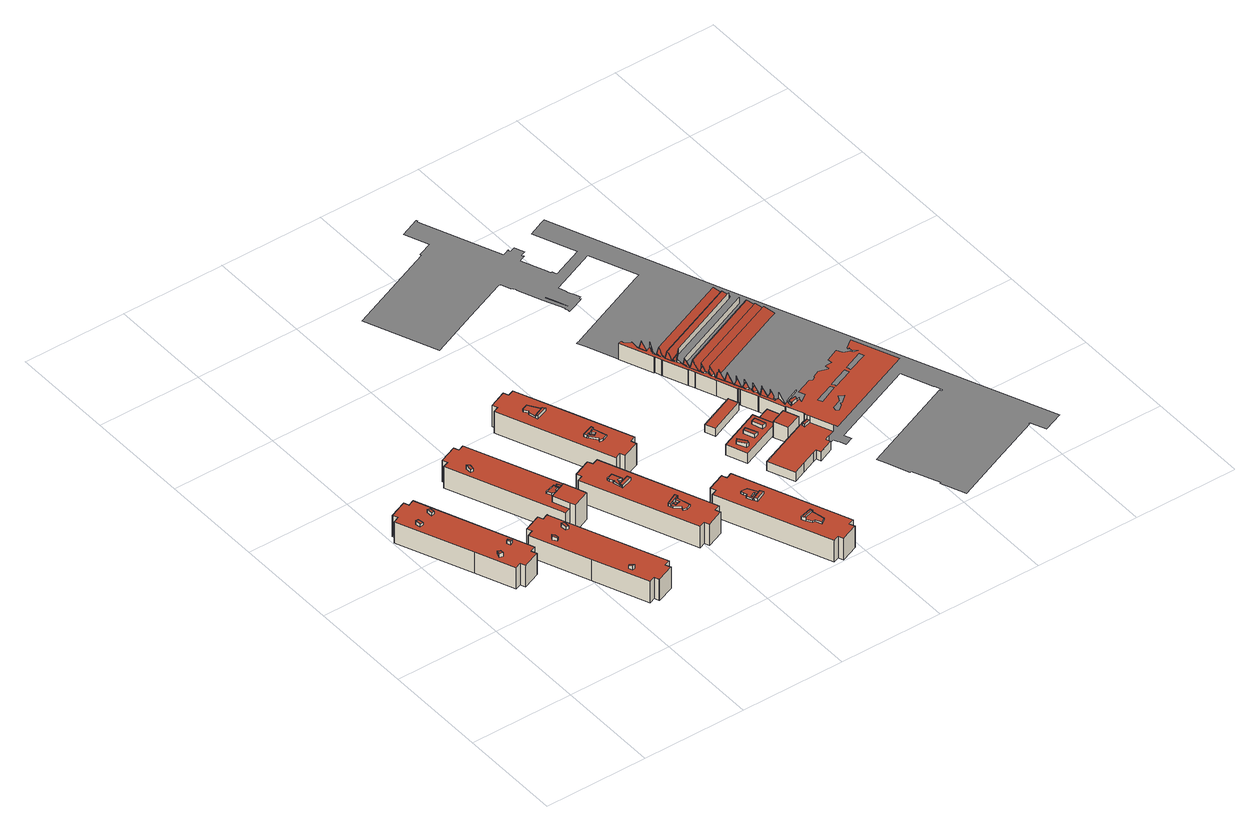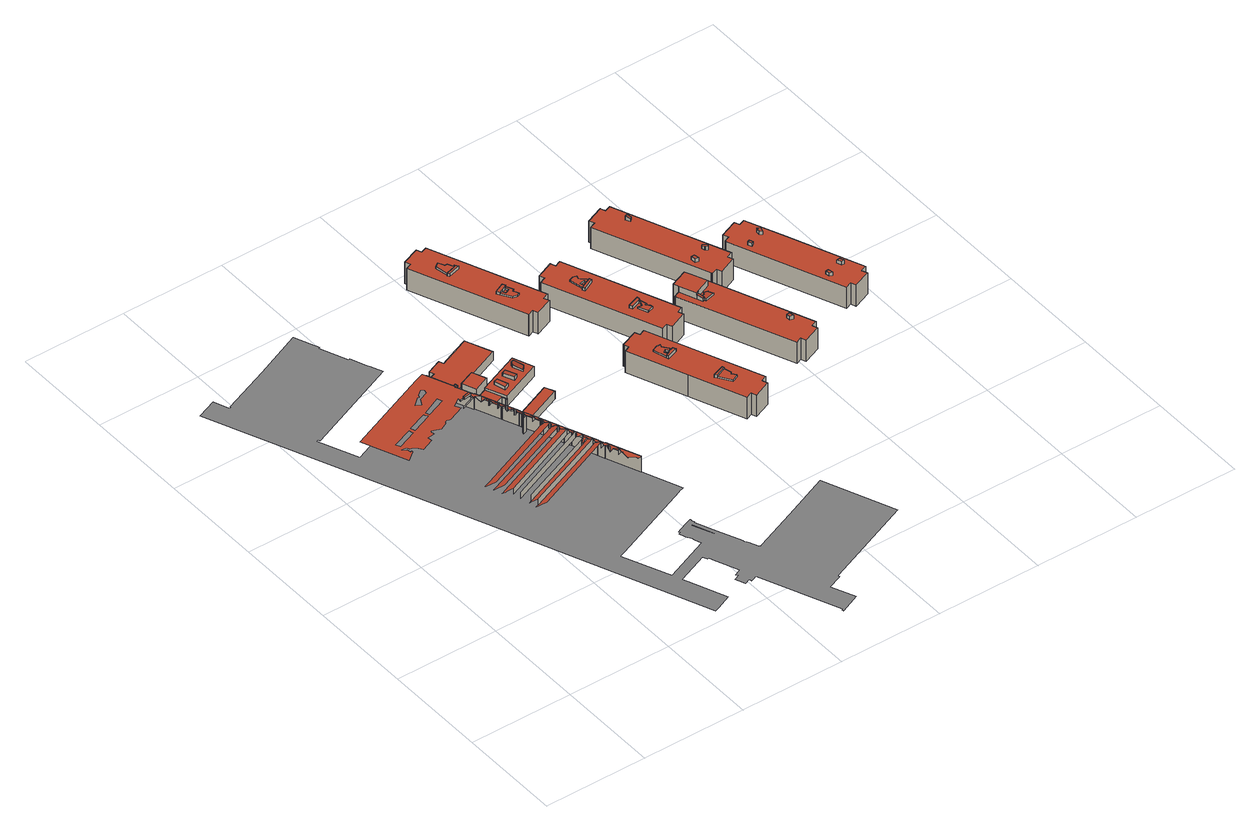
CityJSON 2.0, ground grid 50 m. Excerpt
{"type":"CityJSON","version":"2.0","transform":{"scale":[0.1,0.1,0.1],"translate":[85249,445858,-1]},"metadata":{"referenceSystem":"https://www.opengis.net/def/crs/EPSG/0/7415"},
"CityObjects":{
"building1":{"type":"Building","attributes":{"b3_bouwlagen":4,"b3_dak_type":"multiple horizontal","b3_h_dak_50p":10.69,"b3_h_dak_70p":10.71,"b3_h_dak_max":12.58,"b3_h_dak_min":10.45,"b3_h_maaiveld":-0.528,"b3_kas_warenhuis":false,"b3_mutatie_ahn3_ahn4":false,"b3_opp_buitenmuur":1797,"b3_opp_dak_plat":918.96,"b3_opp_dak_schuin":12.99,"b3_opp_grond":918.96,"b3_opp_scheidingsmuur":0,"b3_reconstructie_onvolledig":false,"b3_rmse_lod12":0.251,"b3_rmse_lod13":0.251,"b3_rmse_lod22":0.147,"b3_val3dity_lod12":"[]","b3_val3dity_lod13":"[]","b3_val3dity_lod22":"[]","b3_volume_lod12":10326.86,"b3_volume_lod13":10326.86,"b3_volume_lod22":10335.75,"geconstateerd":false,"oorspronkelijkbouwjaar":1986,"status":"Pand in gebruik"},"children":["building1-1"]},
"building1-1":{"type":"BuildingPart","parents":["building1"],"geometry":[{"type":"Solid","lod":"2.2","boundaries":[[[[0,1,2,3,4,5,6,7,8,9,10,11,12,13,14]],[[15,4,3,16]],[[17,6,5,18]],[[16,3,2,19]],[[20,7,6,17]],[[18,5,4,15]],[[21,1,0,22]],[[19,2,1,21]],[[22,0,14,23]],[[23,14,13,24]],[[25,26,27,28]],[[29,9,8,30]],[[31,10,9,29]],[[32,11,10,31]],[[30,8,7,20]],[[33,34,35,36]],[[37,38,34,33]],[[39,40,38,37]],[[41,42,43,44]],[[45,46,47,48]],[[49,50,46,45]],[[51,52,42,41]],[[36,35,40,39]],[[44,43,53,54]],[[54,53,52,51]],[[55,56,50,49]],[[48,47,56,55]],[[28,27,57,58]],[[24,13,12,59]],[[59,12,11,32]],[[60,61,26,25]],[[58,57,61,60]],[[36,39,37,33]],[[54,51,41,44]],[[48,55,49,45]],[[59,32,31,29,30,20,17,18,15,16,19,21,22,23,24],[61,57,27,26],[35,34,38,40],[52,53,43,42],[47,46,50,56]],[[58,60,25,28]]]],"semantics":{"surfaces":[{"type":"GroundSurface"},{"type":"WallSurface","on_footprint_edge":true},{"type":"WallSurface","on_footprint_edge":false},{"type":"RoofSurface"}],"values":[[0,1,1,1,1,1,1,1,1,1,2,1,1,1,1,2,2,2,2,2,2,2,2,2,2,2,2,2,1,1,2,2,3,3,3,3,3]]}}]},
"building2":{"type":"Building","attributes":{"b3_bouwlagen":4,"b3_dak_type":"multiple horizontal","b3_h_dak_50p":10.69,"b3_h_dak_70p":10.71,"b3_h_dak_max":12.57,"b3_h_dak_min":10.47,"b3_h_maaiveld":-0.453,"b3_kas_warenhuis":false,"b3_mutatie_ahn3_ahn4":false,"b3_opp_buitenmuur":1774.8,"b3_opp_dak_plat":917.56,"b3_opp_dak_schuin":10.11,"b3_opp_grond":917.55,"b3_opp_scheidingsmuur":0,"b3_reconstructie_onvolledig":false,"b3_rmse_lod12":0.263,"b3_rmse_lod13":0.263,"b3_rmse_lod22":0.189,"b3_val3dity_lod12":"[]","b3_val3dity_lod13":"[]","b3_val3dity_lod22":"[]","b3_volume_lod12":10242.66,"b3_volume_lod13":10242.66,"b3_volume_lod22":10251.38,"geconstateerd":false,"oorspronkelijkbouwjaar":1986,"status":"Pand in gebruik"},"children":["building2-1"]},
"building2-1":{"type":"BuildingPart","parents":["building2"],"geometry":[{"type":"Solid","lod":"2.2","boundaries":[[[[62,63,64,65,66,67,68,69,70,71,72,73,74,75,76,77,78]],[[79,70,69,80]],[[81,66,65,82]],[[83,67,66,81]],[[84,74,73,85]],[[80,69,68,86]],[[86,68,67,83]],[[87,88,89,90]],[[91,63,62,92]],[[92,62,78,93]],[[94,71,70,79]],[[95,77,76,96]],[[97,72,71,94]],[[85,73,72,97]],[[98,75,74,84]],[[96,76,75,98]],[[99,100,101,102]],[[103,104,105,106]],[[107,108,104,103]],[[109,110,108,107]],[[90,89,111,112]],[[113,114,88,87]],[[106,105,100,99]],[[102,101,110,109]],[[115,116,117,118]],[[112,111,114,113]],[[119,120,116,115]],[[121,122,120,119]],[[123,64,63,91]],[[82,65,64,123]],[[93,78,77,95]],[[118,117,122,121]],[[102,109,107,103,106,99]],[[112,113,87,90]],[[93,95,96,98,84,85,97,94,79,80,86,83,81,82,123,91,92],[114,111,89,88],[105,104,108,110,101,100],[122,117,116,120]],[[118,121,119,115]]]],"semantics":{"surfaces":[{"type":"GroundSurface"},{"type":"WallSurface","on_footprint_edge":true},{"type":"WallSurface","on_footprint_edge":false},{"type":"RoofSurface"}],"values":[[0,1,1,1,1,1,1,2,1,1,1,1,1,1,1,1,2,2,2,2,2,2,2,2,2,2,2,2,1,1,1,2,3,3,3,3]]}}]},
"building3":{"type":"Building","attributes":{"b3_bouwlagen":4,"b3_dak_type":"multiple horizontal","b3_h_dak_50p":10.71,"b3_h_dak_70p":10.74,"b3_h_dak_max":14.04,"b3_h_dak_min":5.14,"b3_h_maaiveld":-0.639,"b3_kas_warenhuis":false,"b3_mutatie_ahn3_ahn4":false,"b3_opp_buitenmuur":1923.43,"b3_opp_dak_plat":915.55,"b3_opp_dak_schuin":7.87,"b3_opp_grond":919.39,"b3_opp_scheidingsmuur":0,"b3_reconstructie_onvolledig":false,"b3_rmse_lod12":1.02,"b3_rmse_lod13":1.02,"b3_rmse_lod22":0.258,"b3_val3dity_lod12":"[]","b3_val3dity_lod13":"[]","b3_val3dity_lod22":"[]","b3_volume_lod12":10459.93,"b3_volume_lod13":10459.93,"b3_volume_lod22":10769.71,"geconstateerd":false,"oorspronkelijkbouwjaar":1984,"status":"Pand in gebruik"},"children":["building3-1"]},
"building3-1":{"type":"BuildingPart","parents":["building3"],"geometry":[{"type":"Solid","lod":"2.2","boundaries":[[[[124,125,126,127,128,129,130,131,132,133,134,135,136]],[[137,138,139,140]],[[140,139,141,142]],[[143,132,131,144]],[[145,133,132,143]],[[146,136,135,147]],[[148,149,150,151,152]],[[152,151,153,154]],[[154,153,134,133,145]],[[155,156,157,158,159]],[[144,131,130,156,155]],[[156,130,129,160]],[[142,141,161,162]],[[160,129,128,163]],[[164,127,126,165]],[[163,128,127,164]],[[166,125,124,167]],[[165,126,125,166]],[[167,124,136,146]],[[168,169,138,137]],[[147,135,134,153]],[[159,158,149,148]],[[170,171,172,173]],[[174,175,176,177]],[[158,157,178,179]],[[180,181,182,183]],[[179,178,184,185,186]],[[186,185,171,170]],[[183,182,187,172]],[[173,172,187,150,149]],[[185,184,175,174]],[[188,189,181,180]],[[190,191,189,188]],[[162,161,169,168]],[[177,176,191,190]],[[159,148,152,154,145,143,144,155]],[[173,149,158,179,186,170]],[[177,190,188,180,183,172,171,185,174]],[[162,168,137,140,142]],[[191,176,175,184,178,157,156,160,163,164,165,166,167,146,147,153,151,150,187,182,181,189],[139,138,169,161,141]]]],"semantics":{"surfaces":[{"type":"GroundSurface"},{"type":"WallSurface","on_footprint_edge":false},{"type":"WallSurface","on_footprint_edge":true},{"type":"RoofSurface"}],"values":[[0,1,1,2,2,2,1,1,2,1,2,2,1,2,2,2,2,2,2,1,2,1,1,1,1,1,1,1,1,1,1,1,1,1,1,3,3,3,3,3]]}}]},
"building4":{"type":"Building","attributes":{"b3_bouwlagen":4,"b3_dak_type":"multiple horizontal","b3_h_dak_50p":10.68,"b3_h_dak_70p":10.71,"b3_h_dak_max":12.24,"b3_h_dak_min":5.63,"b3_h_maaiveld":-0.541,"b3_kas_warenhuis":false,"b3_mutatie_ahn3_ahn4":false,"b3_opp_buitenmuur":1826.05,"b3_opp_dak_plat":976.66,"b3_opp_dak_schuin":0,"b3_opp_grond":917.64,"b3_opp_scheidingsmuur":0,"b3_reconstructie_onvolledig":false,"b3_rmse_lod12":0.34,"b3_rmse_lod13":0.34,"b3_rmse_lod22":0.203,"b3_val3dity_lod12":"[]","b3_val3dity_lod13":"[]","b3_val3dity_lod22":"[]","b3_volume_lod12":10319.29,"b3_volume_lod13":10319.29,"b3_volume_lod22":10366.53,"geconstateerd":false,"oorspronkelijkbouwjaar":1984,"status":"Pand in gebruik"},"children":["building4-1"]},
"building4-1":{"type":"BuildingPart","parents":["building4"],"geometry":[{"type":"Solid","lod":"2.2","boundaries":[[[[192,193,194,195,196,197,198,199,200,201,202,203,204,205]],[[206,207,208,209]],[[210,196,195,211]],[[212,193,192,213]],[[214,197,196,210]],[[211,195,194,215]],[[215,194,193,212]],[[213,192,205,216]],[[217,218,219,220]],[[216,205,204,221]],[[222,223,224,225]],[[226,200,199,227]],[[227,199,198,228]],[[229,203,202,230]],[[221,204,203,229]],[[230,202,201,231]],[[231,201,200,226]],[[232,233,234,235]],[[236,237,238,239]],[[240,241,218,217]],[[242,243,241,240]],[[228,198,197,214]],[[244,245,243,242]],[[246,247,248,249]],[[249,248,245,244]],[[235,234,247,246]],[[250,251,220,252]],[[253,254,233,232]],[[255,256,257,258]],[[252,220,219,237,236]],[[239,238,259,260]],[[261,262,263,264]],[[265,266,267,224]],[[268,269,266,265]],[[270,271,272,223,222]],[[264,263,273,274]],[[275,276,269,268]],[[225,224,267,276,275,277]],[[277,275,278,279]],[[209,208,271,270]],[[279,278,280,207,206]],[[223,272,262,261]],[[274,273,256,255]],[[260,259,281,282,283]],[[283,282,251,250]],[[282,281,284,285]],[[285,284,286,287]],[[287,286,254,253]],[[258,257,280,278]],[[228,214,210,211,215,212,213,216,221,229,230,231,226,227],[234,233,254,286,284,281,259,238,237,219,218,241,243,245,248,247],[257,256,273,263,262,272,271,208,207,280]],[[276,267,266,269]],[[279,206,209,270,222,225,277]],[[283,250,252,236,239,260]],[[287,253,232,235,246,249,244,242,240,217,220,251,282,285]],[[258,278,275,268,265,224,223,261,264,274,255]]]],"semantics":{"surfaces":[{"type":"GroundSurface"},{"type":"WallSurface","on_footprint_edge":false},{"type":"WallSurface","on_footprint_edge":true},{"type":"RoofSurface"}],"values":[[0,1,2,2,2,2,2,2,1,2,1,2,2,2,2,2,2,1,1,1,1,2,1,1,1,1,1,1,1,1,1,1,1,1,1,1,1,1,1,1,1,1,1,1,1,1,1,1,1,3,3,3,3,3,3]]}}]},
"building5":{"type":"Building","attributes":{"b3_bouwlagen":4,"b3_dak_type":"multiple horizontal","b3_h_dak_50p":10.66,"b3_h_dak_70p":10.69,"b3_h_dak_max":12.31,"b3_h_dak_min":10.47,"b3_h_maaiveld":-0.693,"b3_kas_warenhuis":false,"b3_mutatie_ahn3_ahn4":false,"b3_opp_buitenmuur":1840.28,"b3_opp_dak_plat":994.14,"b3_opp_dak_schuin":0,"b3_opp_grond":917.1,"b3_opp_scheidingsmuur":0,"b3_reconstructie_onvolledig":false,"b3_rmse_lod12":0.307,"b3_rmse_lod13":0.307,"b3_rmse_lod22":0.123,"b3_val3dity_lod12":"[]","b3_val3dity_lod13":"[]","b3_val3dity_lod22":"[]","b3_volume_lod12":10433.65,"b3_volume_lod13":10433.65,"b3_volume_lod22":10485.83,"geconstateerd":false,"oorspronkelijkbouwjaar":1984,"status":"Pand in gebruik"},"children":["building5-1"]},
"building5-1":{"type":"BuildingPart","parents":["building5"],"geometry":[{"type":"Solid","lod":"2.2","boundaries":[[[[288,289,290,291,292,293,294,295,296,297,298,299,300,301,302]],[[303,293,292,304]],[[305,294,293,303]],[[306,289,288,307]],[[304,292,291,308]],[[308,291,290,309]],[[310,311,312,313]],[[309,290,289,306]],[[307,288,302,314]],[[315,316,317,318]],[[314,302,301,319]],[[320,321,322,323]],[[324,320,325,326]],[[319,301,300,327]],[[327,300,299,328]],[[323,322,329,330]],[[331,295,294,305]],[[332,296,295,331]],[[333,297,296,332]],[[334,298,297,333]],[[335,336,321,320,324]],[[337,338,339,340,341]],[[342,310,338,337]],[[343,344,311,310,342]],[[345,346,347,348]],[[349,350,351,346,345,352]],[[328,299,298,334]],[[326,325,350,349]],[[353,354,355,356]],[[356,355,339,338]],[[357,358,359,360]],[[313,312,358,357]],[[318,317,361,362]],[[352,345,363,364]],[[348,347,365,366]],[[367,368,336,335]],[[366,365,351,350]],[[364,363,369,370]],[[330,329,316,315]],[[370,369,371,368,367]],[[362,361,371,369]],[[360,359,372,373]],[[373,372,354,353]],[[341,340,344,343]],[[328,334,333,332,331,305,303,304,308,309,306,307,314,319,327],[322,321,336,368,371,361,317,316,329],[359,358,312,311,344,340,339,355,354,372]],[[351,365,347,346]],[[370,367,335,324,326,349,352,364]],[[362,369,363,345,348,366,350,325,320,323,330,315,318]],[[373,353,356,338,310,313,357,360]],[[341,343,342,337]]]],"semantics":{"surfaces":[{"type":"GroundSurface"},{"type":"WallSurface","on_footprint_edge":true},{"type":"WallSurface","on_footprint_edge":false},{"type":"RoofSurface"}],"values":[[0,1,1,1,1,1,2,1,1,2,1,2,2,1,1,2,1,1,1,1,2,2,2,2,2,2,1,2,2,2,2,2,2,2,2,2,2,2,2,2,2,2,2,2,3,3,3,3,3,3]]}}]},
"building6":{"type":"Building","attributes":{"b3_bouwlagen":4,"b3_dak_type":"multiple horizontal","b3_h_dak_50p":10.65,"b3_h_dak_70p":10.68,"b3_h_dak_max":12.27,"b3_h_dak_min":2.92,"b3_h_maaiveld":-0.663,"b3_kas_warenhuis":false,"b3_mutatie_ahn3_ahn4":false,"b3_opp_buitenmuur":1831.66,"b3_opp_dak_plat":992.49,"b3_opp_dak_schuin":0,"b3_opp_grond":916.68,"b3_opp_scheidingsmuur":0,"b3_reconstructie_onvolledig":false,"b3_rmse_lod12":0.464,"b3_rmse_lod13":0.464,"b3_rmse_lod22":0.385,"b3_val3dity_lod12":"[]","b3_val3dity_lod13":"[]","b3_val3dity_lod22":"[]","b3_volume_lod12":10391.63,"b3_volume_lod13":10391.63,"b3_volume_lod22":10436.65,"geconstateerd":false,"oorspronkelijkbouwjaar":1984,"status":"Pand in gebruik"},"children":["building6-1"]},
"building6-1":{"type":"BuildingPart","parents":["building6"],"geometry":[{"type":"Solid","lod":"2.2","boundaries":[[[[374,375,376,377,378,379,380,381,382,383,384,385,386,387]],[[388,375,374,389]],[[390,376,375,388]],[[391,380,379,392]],[[393,378,377,394]],[[392,379,378,393]],[[394,377,376,390]],[[389,374,387,395]],[[396,385,384,397]],[[398,382,381,399]],[[400,383,382,398]],[[401,402,403,404]],[[405,406,407,408]],[[397,384,383,400]],[[409,410,411,412]],[[413,414,415,406,405]],[[404,403,415,414]],[[416,417,418,419]],[[420,421,417,416]],[[422,423,414,413]],[[424,425,402,401]],[[426,427,425,424]],[[428,429,430,431]],[[432,433,434,435]],[[436,437,438,439]],[[419,418,437,436]],[[440,441,442,443]],[[408,407,444,445]],[[446,447,423,422]],[[445,444,448,447,446]],[[449,386,385,396]],[[395,387,386,449]],[[450,439,438,410,409]],[[451,440,439,450]],[[412,411,429,428,452]],[[452,428,453,454]],[[454,453,455,441,440,451]],[[456,457,458,459]],[[443,442,460,461]],[[461,460,455,453]],[[447,448,427,426]],[[459,458,421,420]],[[399,381,380,391]],[[431,430,433,432]],[[435,434,457,456]],[[445,446,422,413,405,408]],[[454,451,450,409,412,452]],[[455,460,442,441]],[[447,426,424,401,404,414,423]],[[399,391,392,393,394,390,388,389,395,449,396,397,400,398],[448,444,407,406,415,403,402,425,427],[457,434,433,430,429,411,410,438,437,418,417,421,458]],[[435,456,459,420,416,419,436,439,440,443,461,453,428,431,432]]]],"semantics":{"surfaces":[{"type":"GroundSurface"},{"type":"WallSurface","on_footprint_edge":true},{"type":"WallSurface","on_footprint_edge":false},{"type":"RoofSurface"}],"values":[[0,1,1,1,1,1,1,1,1,1,1,2,2,1,2,2,2,2,2,2,2,2,2,2,2,2,2,2,2,2,1,1,2,2,2,2,2,2,2,2,2,2,1,2,2,3,3,3,3,3,3]]}}]},
"building7":{"type":"Building","attributes":{"b3_dak_type":"slanted","b3_h_dak_50p":9.5,"b3_h_dak_70p":16.16,"b3_h_dak_max":95.53,"b3_h_dak_min":0,"b3_h_maaiveld":-0.699,"b3_kas_warenhuis":false,"b3_mutatie_ahn3_ahn4":false,"b3_opp_buitenmuur":37404.99,"b3_opp_dak_plat":9185.78,"b3_opp_dak_schuin":8436.25,"b3_opp_grond":14200.08,"b3_opp_scheidingsmuur":0,"b3_reconstructie_onvolledig":false,"b3_rmse_lod12":20.87,"b3_rmse_lod13":2.45,"b3_rmse_lod22":0.759,"b3_val3dity_lod12":"[]","b3_val3dity_lod13":"[]","b3_val3dity_lod22":"[303]","b3_volume_lod12":239375.83,"b3_volume_lod13":277302.59,"b3_volume_lod22":269147.59,"geconstateerd":false,"oorspronkelijkbouwjaar":1972,"status":"Pand in gebruik"},"children":["building7-1"]},
"building7-1":{"type":"BuildingPart","parents":["building7"],"geometry":[{"type":"MultiSurface","lod":"2.2","boundaries":[[[462,463,464,465]],[[465,464,466,467]],[[467,466,468,469]],[[470,471,463,462]],[[469,468,472,473]],[[473,472,474,475]],[[476,470,462,465,467,469,473,475,477,478,479,480,481,482,483]],[[475,474,484,477]],[[485,486,487,488]],[[488,487,489,490]],[[490,489,491,492]],[[492,491,493,494]],[[495,496,497]],[[498,499,500,501]],[[501,500,502]],[[499,503,497]],[[494,493,504,505]],[[506,507,498,501,502,508]],[[507,509,503,499,498]],[[510,511,512]],[[513,514,512]],[[505,504,515,516]],[[517,518,514,513]],[[519,520,521,522]],[[523,524,520,519]],[[525,526,511,510]],[[516,515,527,528]],[[524,529,518,517]],[[522,521,530,531]],[[528,527,532,533]],[[534,535,536]],[[537,538,536]],[[538,539,540]],[[523,519,522,531,541]],[[542,535,534]],[[531,530,543,544]],[[544,543,540]],[[545,507,506]],[[546,547,526,525]],[[548,542,549]],[[541,550,529,524,523]],[[533,532,551,552]],[[553,554,547,546]],[[535,542,555,556,537,536]],[[557,558,559,560]],[[560,559,561,562]],[[556,563,539,538,537]],[[555,542,548]],[[477,484,564,478]],[[565,562,561,566]],[[567,568,569]],[[570,571,568,567]],[[572,573,554,553]],[[574,575,571,570]],[[576,577,578]],[[579,580,581]],[[582,556,555]],[[580,579,583]],[[552,551,584,585]],[[575,586,566]],[[587,588,583]],[[589,578,590]],[[589,591,574,570,567,569,581,580,583,588,592,593,576,578]],[[594,595,587]],[[557,560,562,596]],[[591,597,586,575,574]],[[598,599,600,601]],[[602,603,595,594]],[[601,600,604,605]],[[606,602,599,598]],[[478,564,607,479]],[[588,587,592]],[[608,591,589]],[[585,584,609,610]],[[605,604,611,612]],[[612,613,606,598,601,605]],[[614,483,482,615]],[[610,609,616,617]],[[617,616,618,619]],[[593,620,577,576]],[[621,622,623,624]],[[625,626,627]],[[613,628,603,602,606]],[[619,618,629,630]],[[631,627,632,633]],[[634,635,622,621]],[[624,623,636,637]],[[612,611,638]],[[637,636,626,625]],[[634,621,624,637,639,640]],[[633,632,641,642]],[[642,641,643]],[[596,644,558,557]],[[640,638,635,634]],[[645,646,627,631]],[[647,596,562,565]],[[630,629,648,649]],[[650,651,652,653]],[[649,648,651,650]],[[645,631,633,642,643,654,655]],[[642,641,656,657,658]],[[657,656,659]],[[639,660,638,640]],[[661,662,663,659]],[[664,665,628,613]],[[666,661,667,668]],[[658,657,669]],[[668,667,670,671]],[[671,670,672]],[[653,652,673,674]],[[675,676,660,639]],[[658,669,677,642]],[[655,678,646,645]],[[679,655,654]],[[680,681,682,683]],[[677,684,641,642]],[[671,685,666,668]],[[615,482,481,686]],[[686,687,614,615]],[[687,476,483,614]],[[688,689,681,680]],[[689,690,691]],[[685,692,662,661,666]],[[693,694,678,655,679]],[[683,682,695,696]],[[659,663,697,698]],[[680,683,696,699,688]],[[700,701,702,703]],[[699,704,690,689,688]],[[705,706,707]],[[708,677,669]],[[674,673,709,710]],[[703,711,712]],[[696,695,713]],[[714,715,702,701]],[[712,711,716]],[[712,717,700,703]],[[718,713,715,714]],[[719,698,697,692,685]],[[717,720,701,700]],[[714,701,720,721,718]],[[710,709,722,723]],[[724,725,726,727]],[[728,729,730]],[[731,732,706,705]],[[733,734,704,699]],[[725,724,735]],[[736,728,730,731,705,737,725,735]],[[738,470,476,687,739]],[[721,740,713,718]],[[723,722,471,470,738]],[[739,687,686,741]],[[742,721,720,717]],[[736,743,729,728]],[[744,731,730]],[[741,686,481,480,745]],[[746,747,732,731,744]],[[727,726,748]],[[749,750,747,746]],[[751,752,753,754]],[[755,756,743,736]],[[757,758,759]],[[760,761,762,752,751]],[[763,764,762,761]],[[765,760,751,754,766]],[[754,753,767,768,766]],[[765,769,761,760]],[[766,768,769,765]],[[542,534,536,538,540,543,530,521,520,524,517,513,512,511,526,547,554,573,508,502,500,499,497,496,770,771,772,773,774,775,776,777,778,485,488,490,492,494,505,516,528,533,552,585,610,617,619,630,649,650,653,674,710,723,738,739,741,745,779,780,781,782,783,784,785,786,787,788,789,790,791,792,793,794,795,796,797,798,799,800,801,802,803,804,805,806,807,808,809,810,811,812,813,814,815,816,817,818,767,753,752,762,764,759,758,748,726,725,737,705,707,716,711,703,702,715,713,695,682,681,689,691,672,670,667,661,659,656,641,632,627,626,636,623,622,635,638,611,604,600,599,602,594,587,583,579,581,569,568,571,575,566,561,559,558,549],[819,820,821,822,823,824,825,826,827],[828,829,830,831],[832,833,834,835,836],[837,838,839,840,841,842,843]],[[768,767,818,844]],[[845,846,764,763]],[[847,848,849,850,851,852,853,854,855,856,857,858,859,860,861,862,863,864,865,866,867,868,869,870,871,872,873,874,875,876,877,878,879,880,881,882,883,884,885,886,607,564,484,474,472,468,466,464,463,471,722,709,673,652,651,648,629,618,616,609,584,551,532,527,515,504,493,491,489,487,486,887,888,889,890,891,892,893,894,895,896,897,898,899,900,901,902,903,904,905,906,907,908,909,910,911,912,913,914,915,916,917,918,919,920,921,922,923,924,925,926,927,928,929,930,931,932,933,934,935,936,937,938,939,940,941,942,943,944,945,946,947,948,949,950,951,952,953,954,955,956,957,958,959,960,961],[962,963,964,965,966],[697,663,662,692]],[[967,968,969,675,639,637,625,627,646,678,694,970]],[[971,972,563,556,582]],[[973,974,620,593]],[[664,613,612,638,660,676,975,976,977,978]],[[979,980,644,596,647]],[[981,982,983,541,531,544,540,539,563,972,984]],[[985,986,987,971,582,555,548,549,558,644,980]],[[988,989,990,597,591,608]],[[991,992,993,994,973,593,592,587,595,603,628,665,995,996]]],"semantics":{"surfaces":[{"type":"WallSurface","on_footprint_edge":true},{"type":"RoofSurface"},{"type":"WallSurface","on_footprint_edge":false},{"type":"GroundSurface"}],"values":[0,0,0,0,0,0,1,0,0,0,0,0,2,2,2,2,0,1,2,2,2,0,2,2,2,2,0,2,2,0,2,2,2,1,2,2,2,2,2,2,2,0,2,1,2,2,2,2,0,2,2,2,2,2,2,2,2,2,0,2,2,2,1,2,1,2,2,2,2,2,0,2,2,0,2,1,2,0,0,2,2,2,2,0,2,2,2,2,2,1,2,2,2,2,2,2,0,0,0,1,2,2,2,0,2,2,2,2,2,0,2,1,2,2,2,2,1,2,1,2,2,2,0,2,2,0,1,2,2,2,2,0,2,2,2,2,1,2,0,2,1,0,2,2,2,2,2,1,2,2,0,2,2,2,2,2,2,2,2,2,2,2,2,2,1,2,2,2,1,2,2,3,1,2,2,1,2,1,1,2,1]}}]},
"building8":{"type":"Building","attributes":{"b3_dak_type":"multiple horizontal","b3_h_dak_50p":4.63,"b3_h_dak_70p":4.66,"b3_h_dak_max":6.61,"b3_h_dak_min":3.1,"b3_h_maaiveld":-0.775,"b3_kas_warenhuis":false,"b3_mutatie_ahn3_ahn4":false,"b3_opp_buitenmuur":485.45,"b3_opp_dak_plat":322.28,"b3_opp_dak_schuin":12.74,"b3_opp_grond":291.75,"b3_opp_scheidingsmuur":0,"b3_reconstructie_onvolledig":false,"b3_rmse_lod12":0.915,"b3_rmse_lod13":0.915,"b3_rmse_lod22":0.319,"b3_val3dity_lod12":"[]","b3_val3dity_lod13":"[]","b3_val3dity_lod22":"[]","b3_volume_lod12":1584.97,"b3_volume_lod13":1584.97,"b3_volume_lod22":1556.72,"geconstateerd":false,"oorspronkelijkbouwjaar":1969,"status":"Pand in gebruik"},"children":["building8-1"]},
"building8-1":{"type":"BuildingPart","parents":["building8"],"geometry":[{"type":"Solid","lod":"2.2","boundaries":[[[[997,998,999,1000,1001,1002,1003,1004,1005,1006]],[[1007,998,997,1008]],[[1008,997,1006,1009]],[[1009,1006,1005,1010]],[[1011,1001,1000,1012]],[[1010,1005,1004,1013]],[[1013,1004,1003,1014]],[[1015,1016,1017,1018]],[[1014,1003,1002,1019]],[[1020,1019,1002,1001,1011]],[[1012,1000,999,1021,1022]],[[1021,999,998,1007]],[[1023,1024,1025,1026]],[[1027,1028,1029,1030]],[[1031,1032,1033,1034]],[[1018,1017,1032,1031]],[[1030,1029,1024,1023]],[[1026,1025,1028,1027]],[[1035,1036,1037,1038]],[[1039,1040,1041,1042]],[[1038,1037,1040,1039]],[[1034,1033,1016,1015]],[[1042,1041,1043,1044]],[[1044,1043,1036,1035]],[[1022,1021,1019,1020]],[[1022,1020,1011,1012],[1028,1025,1024,1029],[1033,1032,1017,1016],[1041,1040,1037,1036,1043]],[[1026,1027,1030,1023]],[[1034,1015,1018,1031]],[[1044,1035,1038,1039,1042]],[[1019,1021,1007,1008,1009,1010,1013,1014]]]],"semantics":{"surfaces":[{"type":"GroundSurface"},{"type":"WallSurface","on_footprint_edge":true},{"type":"WallSurface","on_footprint_edge":false},{"type":"RoofSurface"}],"values":[[0,1,1,1,1,1,1,2,1,1,1,1,2,2,2,2,2,2,2,2,2,2,2,2,2,3,3,3,3,3]]}}]},
"building9":{"type":"Building","attributes":{"b3_dak_type":"horizontal","b3_h_dak_50p":3.35,"b3_h_dak_70p":3.38,"b3_h_dak_max":3.59,"b3_h_dak_min":3.19,"b3_h_maaiveld":-0.722,"b3_kas_warenhuis":false,"b3_mutatie_ahn3_ahn4":false,"b3_opp_buitenmuur":194.46,"b3_opp_dak_plat":93.61,"b3_opp_dak_schuin":0,"b3_opp_grond":93.74,"b3_opp_scheidingsmuur":0,"b3_reconstructie_onvolledig":false,"b3_rmse_lod12":0.0758,"b3_rmse_lod13":0.0758,"b3_rmse_lod22":0.075,"b3_val3dity_lod12":"[]","b3_val3dity_lod13":"[]","b3_val3dity_lod22":"[]","b3_volume_lod12":384.15,"b3_volume_lod13":384.15,"b3_volume_lod22":383.37,"geconstateerd":false,"oorspronkelijkbouwjaar":1995,"status":"Pand in gebruik"},"children":["building9-1"]},
"building9-1":{"type":"BuildingPart","parents":["building9"],"geometry":[{"type":"Solid","lod":"2.2","boundaries":[[[[1045,1046,1047,1048,1049,1050]],[[1051,1047,1046,1052]],[[1053,1050,1049,1054]],[[1055,1045,1050,1053]],[[1056,1048,1047,1051]],[[1054,1049,1048,1056]],[[1052,1046,1045,1055]],[[1052,1055,1053,1054,1056,1051]]]],"semantics":{"surfaces":[{"type":"GroundSurface"},{"type":"WallSurface","on_footprint_edge":true},{"type":"RoofSurface"}],"values":[[0,1,1,1,1,1,1,2]]}}]},
"building10":{"type":"Building","attributes":{"b3_dak_type":"multiple horizontal","b3_h_dak_50p":7.56,"b3_h_dak_70p":7.57,"b3_h_dak_max":7.64,"b3_h_dak_min":-0.43,"b3_h_maaiveld":-0.66,"b3_kas_warenhuis":false,"b3_mutatie_ahn3_ahn4":false,"b3_opp_buitenmuur":251.62,"b3_opp_dak_plat":58.45,"b3_opp_dak_schuin":0,"b3_opp_grond":58.45,"b3_opp_scheidingsmuur":0,"b3_reconstructie_onvolledig":false,"b3_rmse_lod12":1.16,"b3_rmse_lod13":1.16,"b3_rmse_lod22":1.16,"b3_val3dity_lod12":"[]","b3_val3dity_lod13":"[]","b3_val3dity_lod22":"[]","b3_volume_lod12":480.77,"b3_volume_lod13":480.77,"b3_volume_lod22":480.24,"geconstateerd":false,"oorspronkelijkbouwjaar":1972,"status":"Pand in gebruik"},"children":["building10-1"]},
"building10-1":{"type":"BuildingPart","parents":["building10"],"geometry":[{"type":"Solid","lod":"2.2","boundaries":[[[[1057,1058,1059,1060]],[[1061,1059,1058,1062]],[[1063,1060,1059,1061]],[[1064,1057,1060,1063]],[[1062,1058,1057,1064]],[[1062,1064,1063,1061]]]],"semantics":{"surfaces":[{"type":"GroundSurface"},{"type":"WallSurface","on_footprint_edge":true},{"type":"RoofSurface"}],"values":[[0,1,1,1,1,2]]}}]}
},
"vertices":[
[336,706,5],[346,681,5],[263,647,5],[252,671,5],[224,660,5],[148,842,5],[4,1189,5],[33,1201,5],[23,1225,5],[106,1260,5],[116,1236,5],[145,1248,5],[363,720,5],[361,720,5],[362,717,5],[224,660,117],[252,671,117],[4,1189,117],[148,842,117],[263,647,117],[33,1201,117],[346,681,117],[336,706,117],[362,717,117],[361,720,117],[159,1149,135],[159,1149,117],[145,1154,117],[145,1154,135],[106,1260,117],[23,1225,117],[116,1236,117],[145,1248,117],[225,749,138],[225,749,117],[227,767,117],[227,767,135],[208,754,135],[208,754,117],[216,777,132],[216,777,117],[285,804,133],[285,804,117],[293,788,117],[293,788,135],[78,1123,136],[78,1123,117],[64,1124,117],[64,1124,137],[86,1100,132],[86,1100,117],[295,810,132],[295,810,117],[304,793,117],[304,793,135],[68,1098,132],[68,1098,117],[147,1126,117],[147,1126,132],[363,720,117],[162,1129,132],[162,1129,117],
[717,309,5],[727,284,5],[644,250,5],[643,253,5],[642,253,5],[633,274,5],[605,262,5],[499,518,5],[386,792,5],[414,804,5],[404,828,5],[487,862,5],[497,838,5],[525,850,5],[527,843,5],[528,843,5],[745,320,5],[386,792,117],[499,518,117],[642,253,117],[643,253,117],[633,274,117],[497,838,117],[487,862,117],[605,262,117],[592,363,138],[592,363,117],[605,367,117],[605,367,138],[727,284,117],[717,309,117],[745,320,117],[414,804,117],[528,843,117],[527,843,117],[404,828,117],[525,850,117],[460,692,132],[460,692,117],[467,698,117],[467,698,132],[451,721,137],[451,721,117],[446,711,117],[446,711,136],[460,713,135],[460,713,117],[462,713,135],[462,713,117],[593,389,117],[593,389,129],[584,381,130],[584,381,117],[525,755,138],[525,755,117],[526,727,117],[526,727,133],[541,752,136],[541,752,117],[541,726,132],[541,726,117],[644,250,117],
[402,1354,4],[392,1379,4],[476,1413,4],[486,1389,4],[514,1401,4],[734,871,4],[706,859,4],[705,859,4],[715,834,4],[632,800,4],[621,824,4],[593,813,4],[374,1343,4],[452,1270,135],[452,1270,117],[437,1276,117],[437,1276,138],[437,1247,117],[437,1247,132],[715,834,147],[705,859,147],[632,800,147],[374,1343,117],[593,813,117],[660,931,148],[660,931,138],[660,931,117],[589,901,117],[589,901,148],[621,824,117],[621,824,147],[706,859,147],[706,859,117],[674,937,117],[674,937,138],[674,937,148],[734,871,117],[451,1248,117],[451,1248,131],[514,1401,117],[486,1389,117],[476,1413,117],[392,1379,117],[402,1354,117],[452,1250,131],[452,1250,117],[654,950,134],[654,950,129],[655,948,129],[655,948,134],[652,971,128],[652,971,117],[604,958,117],[604,958,126],[662,965,117],[662,965,132],[633,931,128],[633,931,117],[639,943,117],[639,943,128],[653,960,117],[653,960,128],[653,960,132],[655,948,117],[614,935,127],[614,935,117],[616,938,127],[616,938,117],
[1086,462,5],[1096,437,5],[1013,403,5],[1003,427,5],[974,415,5],[755,945,5],[783,957,5],[773,981,5],[856,1016,5],[856,1014,5],[857,1014,5],[867,992,5],[895,1003,5],[1115,473,5],[1010,613,132],[1010,613,117],[1003,625,117],[1003,625,131],[974,415,117],[1003,427,117],[1096,437,117],[1086,462,117],[755,945,117],[1013,403,117],[1115,473,117],[859,847,126],[859,847,117],[869,806,117],[869,806,124],[895,1003,117],[954,587,132],[954,587,124],[970,594,124],[970,594,132],[856,1016,117],[773,981,117],[783,957,117],[867,992,117],[857,1014,117],[856,1014,117],[900,841,125],[900,841,117],[882,886,117],[882,886,126],[871,797,132],[871,797,117],[926,817,117],[926,817,132],[867,846,125],[867,846,117],[867,849,125],[867,849,117],[855,863,126],[855,863,117],[876,884,126],[876,884,117],[852,876,117],[852,876,126],[872,815,132],[872,815,125],[869,806,132],[881,844,125],[881,844,117],[997,533,126],[997,533,117],[1018,541,117],[1018,541,127],[919,832,117],[919,832,132],[959,575,124],[959,575,117],[986,553,117],[986,553,126],[973,577,125],[973,577,117],[970,594,116],[997,583,125],[997,583,116],[950,598,132],[950,598,117],[954,587,117],[981,536,117],[981,536,126],[990,603,124],[990,603,116],[990,603,132],[1004,610,124],[1004,610,132],[1004,610,117],[877,817,117],[877,817,124],[877,817,132],[877,818,117],[877,818,125],[873,820,117],[873,820,125],
[772,1507,3],[762,1532,3],[845,1566,3],[855,1542,3],[884,1553,3],[989,1298,3],[1103,1024,3],[1075,1012,3],[1083,992,3],[1082,991,3],[1084,987,3],[1002,953,3],[991,977,3],[963,965,3],[744,1495,3],[989,1298,117],[884,1553,117],[1103,1024,117],[762,1532,117],[772,1507,117],[855,1542,117],[845,1566,117],[905,1385,125],[905,1385,117],[868,1440,117],[868,1440,126],[744,1495,117],[971,1086,126],[971,1086,117],[989,1084,117],[989,1084,126],[963,965,117],[946,1136,125],[946,1136,117],[948,1133,117],[948,1133,125],[946,1136,132],[959,1142,125],[959,1142,132],[991,977,117],[1002,953,117],[976,1097,117],[976,1097,126],[1075,1012,117],[1083,992,117],[1082,991,117],[1084,987,117],[940,1150,132],[940,1150,117],[855,1361,132],[855,1361,125],[855,1361,117],[857,1352,117],[857,1352,132],[905,1385,132],[914,1372,132],[914,1372,117],[975,1148,125],[975,1148,116],[987,1133,116],[987,1133,126],[962,1138,132],[962,1138,125],[962,1138,116],[975,1148,132],[852,1404,126],[852,1404,117],[846,1397,117],[846,1397,126],[839,1428,127],[839,1428,117],[839,1425,117],[839,1425,126],[1013,1094,117],[1013,1094,126],[976,1150,125],[976,1150,132],[973,1122,116],[973,1122,126],[991,1169,132],[991,1169,117],[994,1158,125],[994,1158,132],[994,1158,117],[837,1423,117],[837,1423,127],
[1495,75,3],[1467,64,3],[1477,39,3],[1394,5,3],[1384,29,3],[1355,18,3],[1136,547,3],[1165,559,3],[1154,584,3],[1237,618,3],[1238,615,3],[1247,594,3],[1274,605,3],[1276,605,3],[1467,64,117],[1495,75,117],[1477,39,117],[1136,547,116],[1355,18,116],[1384,29,116],[1394,5,116],[1276,605,117],[1247,594,117],[1238,615,117],[1154,584,116],[1165,559,116],[1237,618,117],[1380,132,126],[1380,132,116],[1401,146,117],[1401,146,126],[1392,211,131],[1392,211,117],[1388,221,117],[1388,221,131],[1256,400,132],[1256,400,116],[1304,422,117],[1304,422,131],[1389,210,131],[1389,210,124],[1389,210,117],[1245,422,124],[1245,422,116],[1245,421,116],[1245,421,124],[1234,447,125],[1234,447,116],[1342,195,131],[1342,195,124],[1365,160,125],[1365,160,116],[1354,160,125],[1354,160,116],[1294,437,124],[1294,437,117],[1265,484,117],[1265,484,125],[1242,487,125],[1242,487,117],[1232,482,116],[1232,482,126],[1246,420,124],[1246,420,116],[1248,415,116],[1248,415,124],[1256,419,124],[1256,419,116],[1250,437,116],[1250,437,125],[1329,204,116],[1329,204,131],[1339,187,132],[1339,187,124],[1339,187,116],[1274,605,117],[1248,415,131],[1256,419,131],[1294,437,131],[1279,430,124],[1279,430,131],[1279,430,116],[1236,469,125],[1236,469,116],[1243,455,116],[1243,455,125],[1273,448,116],[1273,448,124],
[1484,640,50],[1484,640,3],[1535,515,3],[1535,515,50],[1595,540,3],[1595,540,50],[1666,569,3],[1666,569,50],[1761,755,50],[1761,755,3],[1687,578,3],[1687,578,50],[1696,556,3],[1696,556,50],[1766,743,50],[1768,585,50],[1759,608,50],[1780,616,50],[1813,630,50],[1771,731,50],[1738,721,50],[1736,734,50],[1768,585,3],[1427,1559,86],[1427,1559,3],[1491,1404,3],[1491,1404,86],[1493,1405,3],[1493,1405,86],[1506,1372,3],[1506,1372,86],[1505,1372,3],[1505,1372,86],[1473,1494,89],[1473,1494,86],[1474,1491,86],[1476,1486,89],[1476,1486,86],[1475,1485,86],[1475,1485,87],[1487,1455,86],[1476,1486,82],[1552,1257,3],[1552,1257,86],[1489,1486,109],[1489,1491,112],[1488,1453,86],[1489,1491,82],[1500,1426,94],[1500,1426,86],[1504,1415,86],[1505,1414,86],[1505,1414,85],[1553,1258,3],[1553,1258,86],[1509,1413,86],[1509,1413,83],[1511,1398,87],[1511,1398,86],[1513,1393,86],[1513,1393,87],[1509,1412,92],[1509,1412,86],[1504,1440,103],[1504,1440,86],[1566,1227,3],[1566,1227,85],[1509,1412,82],[1519,1387,86],[1519,1387,92],[1565,1227,3],[1565,1227,85],[1523,1369,86],[1523,1369,85],[1523,1370,86],[1522,1373,87],[1522,1373,86],[1522,1373,82],[1522,1379,86],[1521,1416,113],[1534,1341,86],[1521,1385,86],[1521,1385,91],[1489,1491,113],[1504,1442,105],[1504,1442,86],[1534,1341,87],[1535,1340,86],[1521,1416,82],[1602,1136,3],[1602,1136,85],[1506,1444,106],[1506,1444,86],[1536,1369,105],[1535,1378,110],[1537,1341,92],[1537,1341,86],[1538,1333,86],[1538,1333,92],[1544,1324,86],[1544,1324,92],[1535,1378,82],[1759,608,3],[1544,1324,102],[1556,1305,86],[1561,1282,89],[1561,1282,86],[1559,1280,86],[1555,1296,90],[1555,1296,86],[1512,1463,117],[1512,1463,86],[1560,1298,98],[1560,1298,86],[1568,1264,88],[1568,1264,86],[1566,1267,88],[1576,1240,86],[1576,1240,85],[1569,1256,86],[1535,1378,112],[1579,1233,86],[1641,1042,3],[1641,1042,85],[1560,1298,80],[1582,1226,85],[1582,1226,86],[1567,1286,101],[1566,1267,89],[1564,1300,106],[1583,1260,109],[1584,1270,116],[1583,1224,85],[1583,1224,84],[1579,1359,95],[1564,1300,80],[1588,1213,87],[1588,1213,85],[1588,1212,85],[1588,1212,87],[1586,1223,85],[1586,1223,83],[1590,1207,85],[1590,1207,87],[1586,1223,91],[1780,616,3],[1564,1300,112],[1643,1042,3],[1643,1042,85],[1598,1200,85],[1598,1200,94],[1599,1221,108],[1736,734,62],[1738,721,62],[1647,1032,3],[1647,1032,85],[1646,1032,3],[1646,1032,85],[1584,1270,86],[1604,1176,88],[1604,1176,85],[1606,1171,85],[1606,1171,88],[1612,1151,86],[1612,1151,85],[1613,1150,85],[1599,1221,78],[1677,957,3],[1677,957,85],[1613,1150,86],[1628,1113,85],[1628,1113,86],[1605,1191,99],[1605,1191,85],[1613,1164,85],[1613,1164,95],[1607,1192,85],[1614,1185,109],[1607,1192,102],[1629,1113,85],[1629,1113,88],[1628,1116,88],[1579,1359,86],[1623,1155,104],[1623,1155,85],[1579,1359,116],[1678,957,3],[1678,957,85],[1680,952,85],[1680,952,3],[1679,952,3],[1679,952,85],[1629,1130,97],[1629,1149,109],[1644,1077,85],[1644,1077,86],[1644,1077,87],[1644,1075,85],[1614,1185,78],[1646,1071,85],[1646,1071,3],[1644,1075,3],[1600,1233,116],[1600,1233,86],[1646,1071,87],[1656,1047,85],[1656,1047,86],[1645,1102,103],[1659,1039,85],[1659,1039,86],[1659,1038,85],[1727,836,3],[1727,836,84],[1615,1195,116],[1615,1195,85],[1646,1120,115],[1629,1149,79],[1629,1149,110],[1664,1027,86],[1664,1027,85],[1665,1024,85],[1665,1024,86],[1646,1120,85],[1661,1072,108],[1771,731,63],[1766,743,62],[1663,1037,90],[1663,1037,85],[1663,1037,84],[1660,1038,85],[1661,1072,3],[1630,1157,116],[1630,1157,85],[1675,1013,85],[1675,1013,94],[1662,1082,3],[1662,1082,85],[1676,1034,108],[1680,998,93],[1680,998,89],[1680,998,85],[1680,988,85],[1676,1034,78],[1692,958,85],[1692,958,81],[1690,962,85],[1646,1120,116],[1730,837,3],[1730,837,84],[1690,977,85],[1690,977,95],[1683,1003,85],[1681,1003,89],[1681,1003,85],[1690,963,85],[1691,997,109],[1683,1003,89],[1662,1082,116],[1691,997,89],[1691,1007,89],[1764,756,3],[1764,756,84],[1716,900,95],[1716,900,85],[1719,893,85],[1719,893,89],[1707,927,89],[1707,927,85],[1706,948,101],[1706,966,110],[1706,966,83],[1676,1045,115],[1676,1045,85],[1721,907,98],[1722,924,110],[1693,955,85],[1761,755,84],[1766,743,84],[1691,1007,85],[1771,731,84],[1691,1007,115],[1722,924,79],[1706,966,113],[1813,630,84],[1707,966,113],[1707,966,83],[1738,895,85],[1707,970,115],[1707,970,85],[1750,827,99],[1750,827,84],[1754,829,84],[1754,829,100],[1723,932,115],[1723,932,85],[1738,894,115],[1738,894,85],[1736,850,84],[1752,844,104],[1752,844,93],[1752,844,84],[1752,856,93],[1752,856,84],[1787,848,102],[1785,837,99],[1785,837,84],[1785,837,92],[1787,848,92],[1475,1535,86],[1470,1533,86],[1458,1542,86],[1449,1549,86],[1445,1559,86],[1445,1563,86],[1442,1563,86],[1435,1562,86],[1428,1560,86],[1815,631,84],[1823,611,84],[1866,629,84],[1866,627,84],[2280,798,84],[2192,1011,85],[2180,1002,85],[2148,978,85],[2149,971,85],[2158,975,85],[2155,967,85],[2158,954,85],[2184,937,85],[2153,944,85],[2147,955,85],[2128,962,85],[2121,965,85],[2104,992,85],[2081,983,85],[2043,965,85],[2046,943,85],[2021,942,85],[2011,941,85],[2010,940,85],[2012,936,85],[2012,930,85],[2015,927,85],[2013,923,85],[2013,920,85],[2010,919,85],[1968,933,85],[1934,917,85],[1931,908,85],[1916,901,85],[1909,906,85],[1903,909,85],[1825,877,85],[1839,848,84],[1798,822,84],[1802,842,84],[1963,749,84],[1927,720,84],[1920,722,84],[1914,710,84],[1888,689,84],[1877,698,84],[1881,716,84],[1925,733,84],[1939,763,84],[1950,830,84],[1958,813,84],[1869,772,84],[1858,793,84],[2080,862,84],[2076,881,85],[2075,883,85],[2167,921,85],[2176,900,85],[2065,854,84],[1972,817,84],[1971,823,84],[1962,835,84],[1967,838,84],[1967,839,84],[2058,875,85],[1802,842,92],[1820,885,93],[1820,885,85],[1693,2222,3],[1620,2399,3],[1692,2429,3],[1693,2429,3],[1713,2437,3],[2035,1653,3],[2288,1047,3],[2639,200,3],[2545,161,3],[2518,228,3],[2514,236,3],[2512,235,3],[2507,234,3],[2509,229,3],[2275,133,3],[2043,35,3],[2012,109,3],[1995,150,3],[2001,153,3],[1947,283,3],[1941,280,3],[1912,353,3],[1905,368,3],[1881,425,3],[2348,619,3],[2352,609,3],[2357,611,3],[2359,612,3],[2343,653,3],[2342,653,3],[2282,798,3],[2280,798,3],[1866,627,3],[1880,592,3],[1840,576,3],[1826,610,3],[1824,610,3],[1823,611,3],[1815,631,3],[1813,630,3],[1428,1560,3],[1427,1562,3],[1426,1562,3],[1368,1703,3],[1352,1741,3],[1363,1745,3],[1364,1744,3],[1379,1750,3],[1379,1752,3],[1788,1921,3],[1812,1930,3],[1813,1931,3],[1720,2154,3],[1501,2064,3],[1500,2063,3],[1513,2032,3],[1515,2016,3],[1529,1993,3],[1541,1963,3],[1530,1959,3],[1534,1952,3],[1521,1946,3],[1474,1927,3],[1450,1917,3],[1448,1924,3],[1450,1925,3],[1444,1942,3],[1448,1943,3],[1407,2038,3],[1360,2151,3],[1359,2155,3],[1355,2165,3],[1353,2168,3],[1350,2175,3],[1347,2174,3],[1327,2222,3],[1325,2221,3],[1324,2222,3],[1323,2224,3],[1314,2220,3],[1108,2136,3],[1109,2136,3],[881,2041,3],[743,2377,3],[1184,2560,3],[1185,2560,3],[1183,2566,3],[1182,2568,3],[1191,2572,3],[1251,2597,3],[1205,2709,3],[1300,2749,3],[1302,2742,3],[1295,2739,3],[1451,2363,3],[1451,2362,3],[1469,2369,3],[1483,2375,3],[1484,2372,3],[1482,2371,3],[1486,2362,3],[1511,2373,3],[1531,2326,3],[1505,2316,3],[1509,2307,3],[1511,2308,3],[1512,2305,3],[1493,2297,3],[1480,2291,3],[1528,2176,3],[1536,2155,3],[1543,2158,3],[1551,2138,3],[1552,2136,3],[1702,2198,3],[1465,1951,3],[1442,2005,3],[1425,2045,3],[1424,2045,3],[1464,1951,3],[2045,1329,86],[2044,1334,89],[2014,1361,116],[2015,1317,86],[1941,1546,112],[1941,1546,82],[1983,1436,116],[1983,1436,86],[2014,1361,86],[2032,1368,86],[2031,1369,87],[1999,1398,116],[1951,1513,117],[1951,1513,86],[1953,1558,86],[1937,1572,101],[1927,1584,112],[1955,1552,82],[1965,1519,86],[1962,1524,91],[1961,1526,93],[1972,1470,113],[1972,1470,112],[1972,1470,81],[2016,1405,86],[2010,1418,96],[2003,1417,98],[1989,1430,111],[1999,1398,86],[2012,1404,86],
[1689,909,2],[1720,833,2],[1652,805,2],[1450,722,2],[1411,820,2],[1611,903,2],[1619,906,2],[1620,904,2],[1617,903,2],[1625,883,2],[1720,833,43],[1689,909,43],[1625,883,44],[1617,903,44],[1411,820,56],[1450,722,56],[1620,904,44],[1619,906,44],[1527,841,73],[1527,841,56],[1509,833,56],[1509,833,74],[1611,903,44],[1611,903,57],[1652,805,44],[1652,805,56],[1594,867,73],[1594,867,57],[1573,858,57],[1573,858,74],[1591,808,74],[1591,808,56],[1610,813,56],[1610,813,74],[1531,782,74],[1531,782,56],[1550,790,56],[1550,790,73],[1448,799,68],[1448,799,56],[1468,755,56],[1468,755,76],[1481,758,75],[1481,758,56],[1485,774,56],[1485,774,71],[1466,817,56],[1466,817,62],
[1603,1054,3],[1621,1009,3],[1448,937,3],[1429,983,3],[1602,1055,3],[1602,1054,3],[1448,937,43],[1621,1009,44],[1602,1054,44],[1602,1055,44],[1603,1054,44],[1429,983,44],
[1705,822,3],[1732,755,3],[1657,724,3],[1630,791,3],[1657,724,86],[1732,755,86],[1630,791,86],[1705,822,86]
]}
